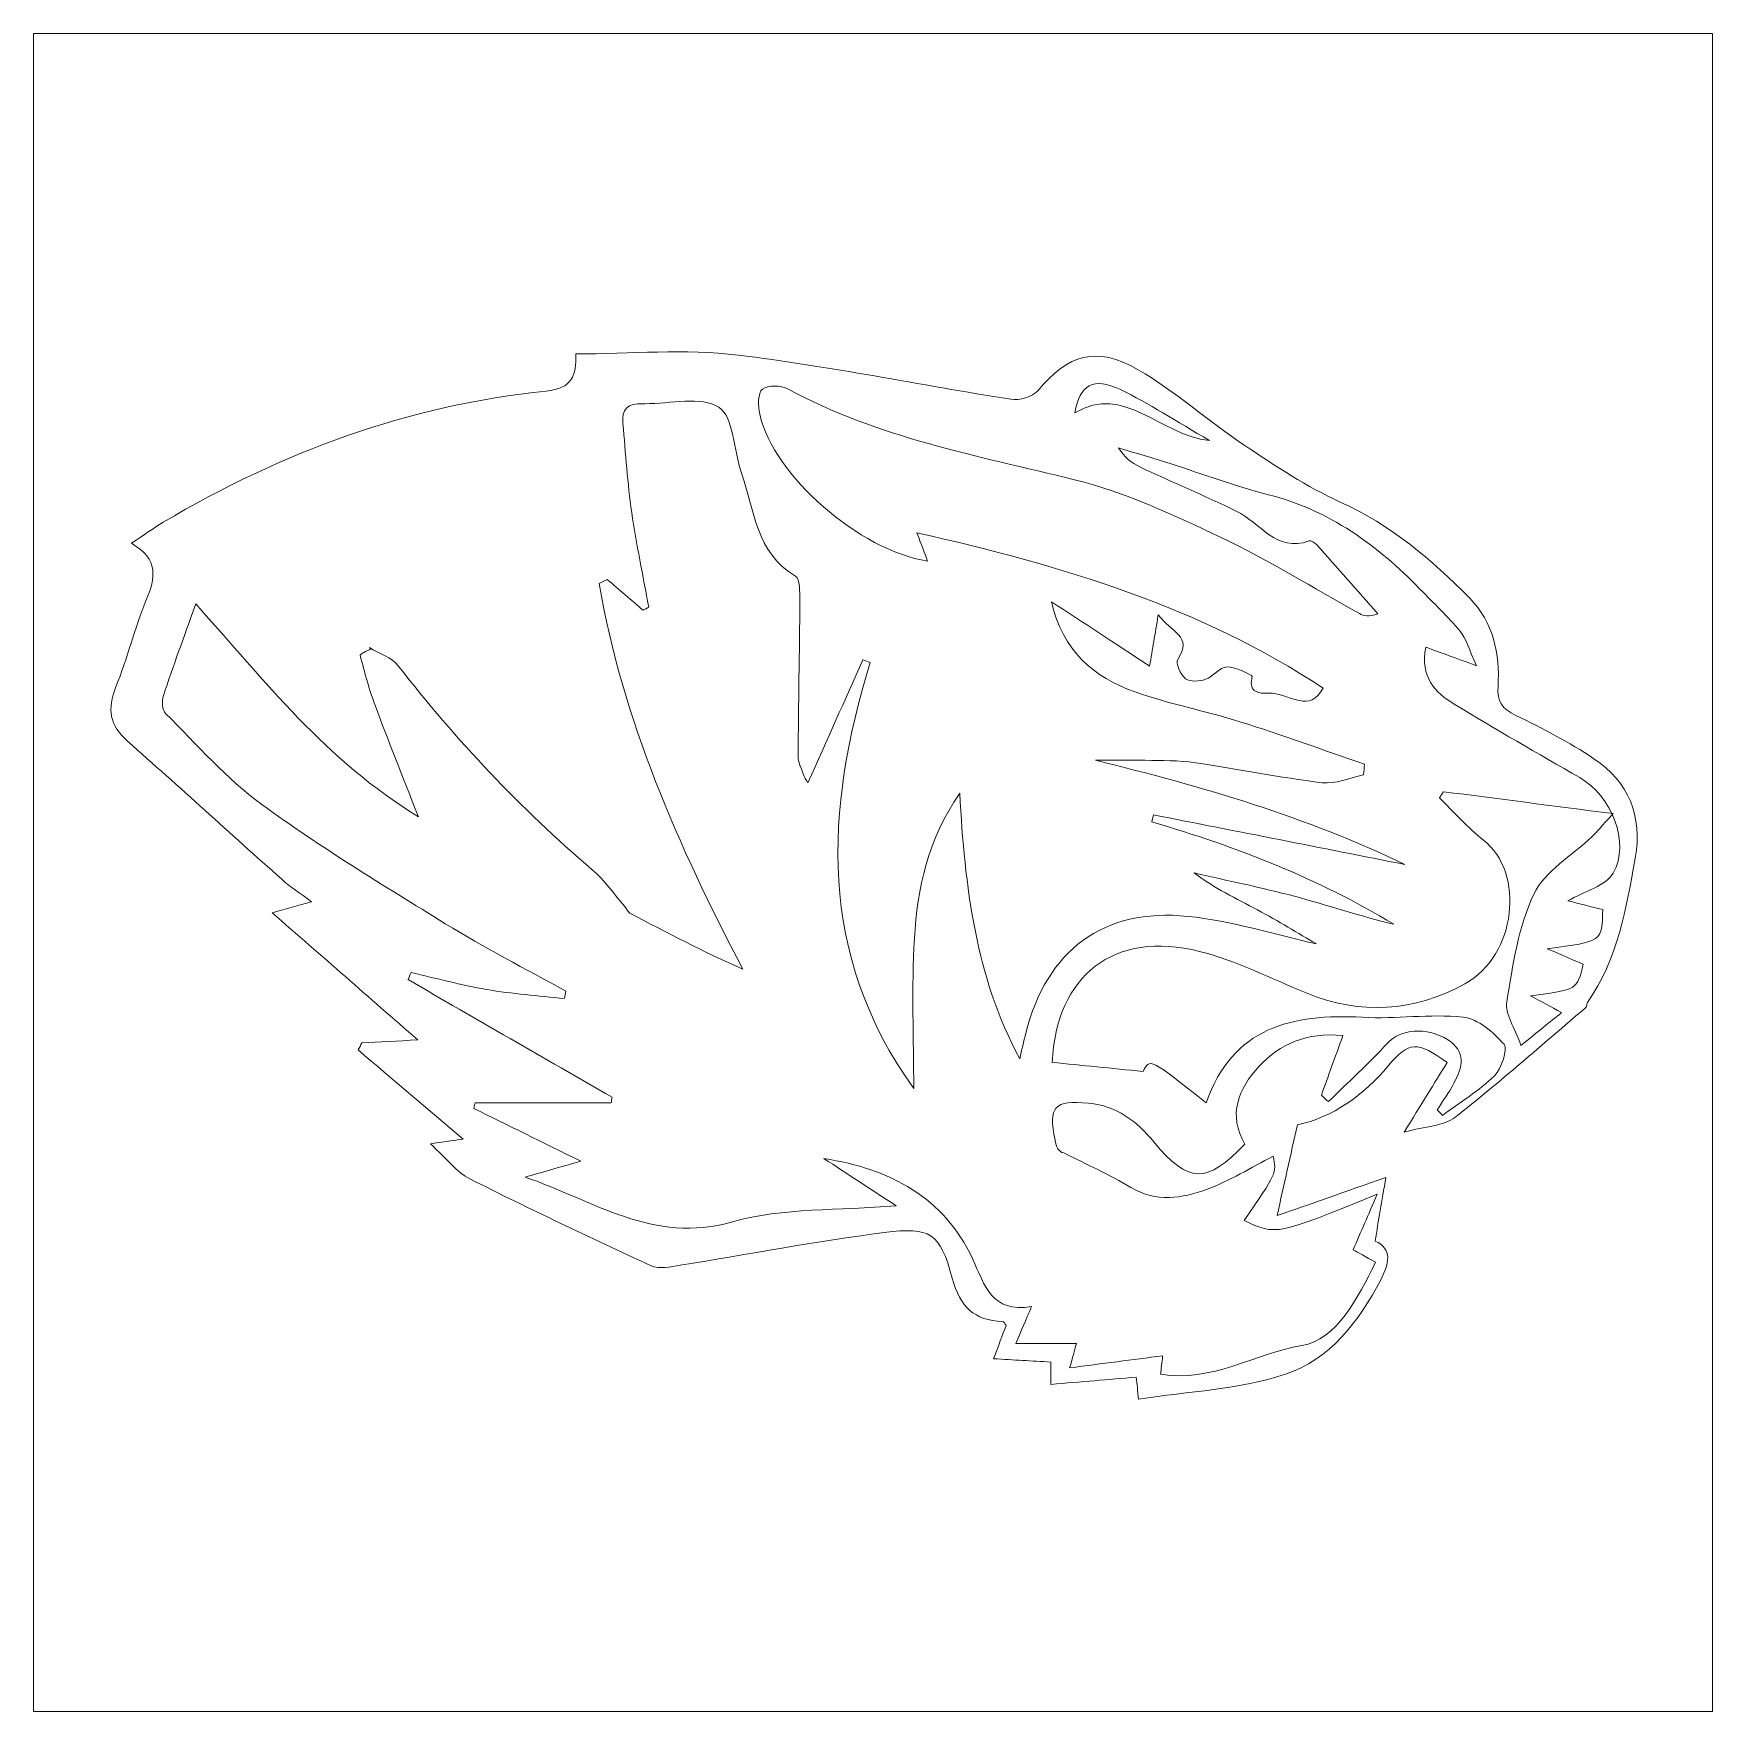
# Model space of a CAD drawing. Header units: inches. Extents: x 157 to 457, y 245 to 545.
import ezdxf

# ---------------------------------------------------------------- set-up
doc = ezdxf.new("R2010")
doc.units = ezdxf.units.IN
doc.header["$MEASUREMENT"] = 0
doc.layers.add('Layer 1', color=7, linetype='Continuous')

msp = doc.modelspace()

# ---------------------------------------------------------------- linework, layer by layer
at = {"layer": 'Layer 1', "lineweight": 0}
for points, knots in [([(157, 544.96), (256.93, 544.96), (356.87, 544.96), (456.9, 544.96), (456.9, 445.11), (456.9, 345.22), (456.9, 245.16), (357, 245.16), (257, 245.16), (157, 245.16), (157, 345.01), (157, 444.97), (157, 544.96)], [0, 0, 0, 0, 1, 1, 1, 2, 2, 2, 3, 3, 3, 4, 4, 4, 4]), ([(227.88, 346.58), (230.85, 343.89), (232.59, 341.5), (234.94, 340.32), (245.62, 334.93), (256.44, 329.81), (267.31, 324.81), (268.74, 324.16), (270.81, 324.6), (272.52, 324.88), (284.67, 326.81), (296.76, 329.18), (308.95, 330.72), (317.27, 331.78), (318.87, 330.74), (321.12, 322.55), (322.53, 317.37), (325.05, 315.04), (330.1, 314.83), (330.31, 314.83), (330.51, 314.4), (330.73, 314.15), (330.06, 312.35), (329.38, 310.55), (328.49, 308.18), (332.15, 307.97), (335.25, 307.79), (338.73, 307.59), (338.73, 306.51), (338.73, 305.35), (338.73, 303.6), (344.08, 304.05), (348.99, 304.46), (353.99, 304.88), (354.11, 303.65), (354.23, 302.48), (354.39, 300.94), (363.43, 302.37), (372.41, 302.7), (380.61, 305.4), (388.49, 307.99), (393.74, 314.82), (397.64, 322.26), (399.16, 325.16), (399.81, 327.89), (396.63, 329.19), (397.27, 332.95), (397.83, 336.24), (398.57, 340.57), (391.12, 337.96), (384.97, 335.79), (379.14, 333.75), (380.39, 339.37), (381.53, 344.46), (382.76, 349.97), (389.08, 351.3), (394.52, 355.22), (399.04, 360.57), (402.7, 364.89), (404.21, 364.98), (409.52, 361.11), (407.21, 357.39), (404.89, 353.63), (401.82, 348.67), (405.7, 349.73), (408.91, 349.75), (410.9, 351.31), (418.9, 357.58), (426.52, 364.33), (434.27, 370.93), (434.48, 371.11), (434.41, 371.59), (434.59, 371.85), (439.99, 379.6), (441.52, 388.61), (443.11, 397.63), (444.45, 405.19), (441.95, 411.21), (435.71, 415.4), (431.31, 418.35), (426.57, 420.83), (421.79, 423.13), (419.32, 424.32), (418.43, 425.53), (418.61, 428.37), (418.95, 434.16), (417.78, 439.76), (413.54, 444.08), (406.75, 450.99), (399.45, 457.15), (390.43, 461.25), (384.46, 463.97), (378.88, 467.67), (373.4, 471.34), (366.91, 475.67), (361.03, 480.98), (354.31, 484.89), (346.79, 489.27), (341.85, 487.66), (336.38, 481.14), (335.44, 480.03), (333.1, 479.37), (331.58, 479.61), (315.32, 482.18), (299.17, 485.53), (282.84, 487.51), (273.38, 488.66), (263.66, 487.72), (253.85, 487.72), (253.95, 483.83), (253.22, 481.55), (248.58, 481.08), (224.01, 478.58), (201.35, 470.2), (180.17, 457.65), (178.39, 456.59), (176.71, 455.35), (174.49, 453.88), (179.45, 451.02), (178.75, 447.69), (177.14, 443.78), (175.06, 438.71), (173.76, 433.32), (171.7, 428.24), (170.11, 424.3), (170.58, 421.35), (173.8, 418.51), (183.04, 410.36), (192.13, 402.05), (201.32, 393.86), (202.84, 392.5), (204.57, 391.39), (206.65, 389.84), (204.12, 389.13), (202.36, 388.63), (199.64, 387.87), (208.62, 380.02), (216.83, 372.84), (225.62, 365.15), (221.95, 364.96), (218.8, 364.78), (215.66, 364.61), (215.43, 364.2), (215.2, 363.78), (214.97, 363.36), (221.19, 358.07), (227.41, 352.79), (233.72, 347.43), (232.44, 347.24), (231.03, 347.04), (227.88, 346.58)], [0, 0, 0, 0, 1, 1, 1, 2, 2, 2, 3, 3, 3, 4, 4, 4, 5, 5, 5, 6, 6, 6, 7, 7, 7, 8, 8, 8, 9, 9, 9, 10, 10, 10, 11, 11, 11, 12, 12, 12, 13, 13, 13, 14, 14, 14, 15, 15, 15, 16, 16, 16, 17, 17, 17, 18, 18, 18, 19, 19, 19, 20, 20, 20, 21, 21, 21, 22, 22, 22, 23, 23, 23, 24, 24, 24, 25, 25, 25, 26, 26, 26, 27, 27, 27, 28, 28, 28, 29, 29, 29, 30, 30, 30, 31, 31, 31, 32, 32, 32, 33, 33, 33, 34, 34, 34, 35, 35, 35, 36, 36, 36, 37, 37, 37, 38, 38, 38, 39, 39, 39, 40, 40, 40, 41, 41, 41, 42, 42, 42, 43, 43, 43, 44, 44, 44, 45, 45, 45, 46, 46, 46, 47, 47, 47, 48, 48, 48, 49, 49, 49, 50, 50, 50, 50]), ([(227.88, 346.58), (231.03, 347.04), (232.44, 347.24), (233.72, 347.43), (227.41, 352.79), (221.19, 358.07), (214.97, 363.36), (215.2, 363.78), (215.43, 364.2), (215.66, 364.61), (218.8, 364.78), (221.95, 364.96), (225.62, 365.15), (216.83, 372.84), (208.62, 380.02), (199.64, 387.87), (202.36, 388.63), (204.12, 389.13), (206.65, 389.84), (204.57, 391.39), (202.84, 392.5), (201.32, 393.86), (192.13, 402.05), (183.04, 410.36), (173.8, 418.51), (170.58, 421.35), (170.11, 424.3), (171.7, 428.24), (173.76, 433.32), (175.06, 438.71), (177.14, 443.78), (178.75, 447.69), (179.45, 451.02), (174.49, 453.88), (176.71, 455.35), (178.39, 456.59), (180.17, 457.65), (201.35, 470.2), (224.01, 478.58), (248.58, 481.08), (253.22, 481.55), (253.95, 483.83), (253.85, 487.72), (263.66, 487.72), (273.38, 488.66), (282.84, 487.51), (299.17, 485.53), (315.32, 482.18), (331.58, 479.61), (333.1, 479.37), (335.44, 480.03), (336.38, 481.14), (341.85, 487.66), (346.79, 489.27), (354.31, 484.89), (361.03, 480.98), (366.91, 475.67), (373.4, 471.34), (378.88, 467.67), (384.46, 463.97), (390.43, 461.25), (399.45, 457.15), (406.75, 450.99), (413.54, 444.08), (417.78, 439.76), (418.95, 434.16), (418.61, 428.37), (418.43, 425.53), (419.32, 424.32), (421.79, 423.13), (426.57, 420.83), (431.31, 418.35), (435.71, 415.4), (441.95, 411.21), (444.45, 405.19), (443.11, 397.63), (441.52, 388.61), (439.99, 379.6), (434.59, 371.85), (434.41, 371.59), (434.48, 371.11), (434.27, 370.93), (426.52, 364.33), (418.9, 357.58), (410.9, 351.31), (408.91, 349.75), (405.7, 349.73), (401.82, 348.67), (404.89, 353.63), (407.21, 357.39), (409.52, 361.11), (404.21, 364.98), (402.7, 364.89), (399.04, 360.57), (394.52, 355.22), (389.08, 351.3), (382.76, 349.97), (381.53, 344.46), (380.39, 339.37), (379.14, 333.75), (384.97, 335.79), (391.12, 337.96), (398.57, 340.57), (397.83, 336.24), (397.27, 332.95), (396.63, 329.19), (399.81, 327.89), (399.16, 325.16), (397.64, 322.26), (393.74, 314.82), (388.49, 307.99), (380.61, 305.4), (372.41, 302.7), (363.43, 302.37), (354.39, 300.94), (354.23, 302.48), (354.11, 303.65), (353.99, 304.88), (348.99, 304.46), (344.08, 304.05), (338.73, 303.6), (338.73, 305.35), (338.73, 306.51), (338.73, 307.59), (335.25, 307.79), (332.15, 307.97), (328.49, 308.18), (329.38, 310.55), (330.06, 312.35), (330.73, 314.15), (330.51, 314.4), (330.31, 314.83), (330.1, 314.83), (325.05, 315.04), (322.53, 317.37), (321.12, 322.55), (318.87, 330.74), (317.27, 331.78), (308.95, 330.72), (296.76, 329.18), (284.67, 326.81), (272.52, 324.88), (270.81, 324.6), (268.74, 324.16), (267.31, 324.81), (256.44, 329.81), (245.62, 334.93), (234.94, 340.32), (232.59, 341.5), (230.85, 343.89), (227.88, 346.58)], [0, 0, 0, 0, 1, 1, 1, 2, 2, 2, 3, 3, 3, 4, 4, 4, 5, 5, 5, 6, 6, 6, 7, 7, 7, 8, 8, 8, 9, 9, 9, 10, 10, 10, 11, 11, 11, 12, 12, 12, 13, 13, 13, 14, 14, 14, 15, 15, 15, 16, 16, 16, 17, 17, 17, 18, 18, 18, 19, 19, 19, 20, 20, 20, 21, 21, 21, 22, 22, 22, 23, 23, 23, 24, 24, 24, 25, 25, 25, 26, 26, 26, 27, 27, 27, 28, 28, 28, 29, 29, 29, 30, 30, 30, 31, 31, 31, 32, 32, 32, 33, 33, 33, 34, 34, 34, 35, 35, 35, 36, 36, 36, 37, 37, 37, 38, 38, 38, 39, 39, 39, 40, 40, 40, 41, 41, 41, 42, 42, 42, 43, 43, 43, 44, 44, 44, 45, 45, 45, 46, 46, 46, 47, 47, 47, 48, 48, 48, 49, 49, 49, 50, 50, 50, 50]), ([(367.09, 472.23), (361.02, 475.75), (356.24, 478.88), (351.14, 481.35), (346.3, 483.69), (343.9, 482.17), (343, 477.22), (351.94, 482.49), (357.96, 473.27), (367.09, 472.23)], [0, 0, 0, 0, 1, 1, 1, 2, 2, 2, 3, 3, 3, 3]), ([(367.09, 472.23), (357.96, 473.27), (351.94, 482.49), (343, 477.22), (343.9, 482.17), (346.3, 483.69), (351.14, 481.35), (356.24, 478.88), (361.02, 475.75), (367.09, 472.23)], [0, 0, 0, 0, 1, 1, 1, 2, 2, 2, 3, 3, 3, 3]), ([(217.21, 435.02), (216.55, 434.63), (215.28, 434.08), (215.34, 433.87), (216.13, 430.82), (216.95, 427.76), (218.05, 424.8), (220.34, 418.65), (222.79, 412.57), (225.74, 405.02), (209.16, 415.16), (198.37, 429.26), (185.96, 443.04), (183.81, 436.98), (181.91, 431.87), (180.21, 426.68), (179.9, 425.73), (179.97, 424.09), (180.58, 423.49), (186.18, 417.92), (191.43, 411.81), (197.77, 407.21), (208.3, 399.56), (219.46, 392.76), (230.55, 385.92), (237.54, 381.6), (244.89, 377.86), (252.07, 373.86), (251.98, 373.42), (251.9, 372.97), (251.81, 372.52), (247.17, 373.04), (242.51, 373.38), (237.92, 374.16), (233.39, 374.93), (228.93, 376.16), (224.44, 377.18), (224.25, 376.76), (224.07, 376.34), (223.89, 375.92), (236.03, 368.91), (248.18, 361.91), (260.33, 354.9), (260.29, 354.57), (260.24, 354.24), (260.2, 353.91), (252.09, 353.91), (243.98, 353.91), (235.86, 353.91), (235.79, 353.58), (235.71, 353.25), (235.64, 352.91), (241.7, 349.92), (247.77, 346.92), (254.73, 343.48), (250.63, 342.3), (247.71, 341.46), (244.79, 340.63), (256.93, 336.54), (267.67, 328.55), (281.86, 332.64), (290.88, 335.24), (300.81, 334.62), (311.09, 335.51), (306.5, 338.51), (302.34, 341.22), (298.19, 343.94), (309.95, 342.16), (319.65, 336.98), (324.72, 326.07), (326.97, 321.22), (328.06, 316.39), (335.28, 317.49), (334.19, 314.95), (333.44, 313.21), (332.44, 310.89), (336.34, 310.89), (339.74, 310.89), (343.29, 310.89), (342.91, 309.51), (342.61, 308.46), (342.08, 306.56), (347.94, 307.31), (353.28, 308), (358.69, 308.7), (358.55, 307.47), (358.43, 306.42), (358.32, 305.43), (367.49, 303.86), (375.13, 309.13), (383.55, 310.53), (389.71, 311.55), (393.6, 319.06), (396.72, 325.41), (394.93, 326.41), (393.57, 327.17), (392.72, 327.65), (394.13, 330.89), (395.34, 333.69), (397.02, 337.56), (378.99, 330.2), (378.99, 330.2), (373.26, 332.89), (379.07, 341.34), (379.07, 341.34), (378.42, 344.35), (374.5, 342.36), (370.67, 339.95), (366.51, 338.43), (362.14, 336.84), (357.56, 336.08), (353.03, 338.79), (349.19, 341.09), (345.06, 342.92), (341.06, 344.96), (340.05, 345.04), (339.71, 346.13), (339.47, 347.25), (338.23, 353.24), (339.3, 354.4), (345.47, 353.84), (350.46, 353.38), (354.04, 350.64), (357.14, 346.91), (363.36, 339.43), (366.47, 339.36), (373.4, 346.52), (370.29, 351.74), (372.21, 356.43), (375.94, 360.44), (379.67, 364.45), (384.35, 366.55), (390.9, 365.92), (389.43, 361.87), (388.24, 358.57), (387.04, 355.26), (387.46, 354.88), (387.87, 354.5), (388.29, 354.12), (391.82, 357.58), (395.51, 360.92), (398.85, 364.57), (401.12, 367.06), (405.78, 367.56), (409.55, 365.22), (413.04, 363.06), (412.23, 360.25), (410.72, 357.41), (409.84, 355.76), (408.74, 354.23), (407.74, 352.64), (408.06, 352.32), (408.38, 351.99), (408.7, 351.67), (411.82, 353.99), (415.21, 356.03), (417.95, 358.74), (419.24, 360.03), (420.38, 363.52), (419.67, 364.36), (417.81, 366.54), (414.99, 368.94), (412.35, 369.22), (406.43, 369.84), (400.37, 368.86), (394.4, 369.19), (381.83, 369.89), (371.18, 367.42), (366.46, 353.9), (356.38, 361.92), (356.38, 361.92), (355.2, 359.5), (349.49, 360.08), (344.24, 360.61), (338.97, 361.14), (339.69, 376.61), (349.96, 384.84), (365.3, 380.96), (371.84, 379.3), (378.01, 376.14), (384.31, 373.54), (394.05, 369.52), (403.64, 370.19), (412.7, 375.18), (421.87, 380.23), (423.47, 395.02), (415.99, 400.86), (413.14, 403.08), (410.73, 405.87), (408.12, 408.4), (408.38, 408.77), (408.64, 409.14), (408.89, 409.5), (418.53, 408.25), (428.16, 407), (439.15, 405.58), (437.08, 403.31), (436.28, 402.32), (435.36, 401.44), (431.82, 398.05), (426.95, 395.31), (424.99, 391.18), (422.2, 385.32), (421.24, 378.5), (420.17, 371.98), (419.82, 369.84), (421.59, 367.36), (422.7, 364.16), (425.78, 366.65), (427.78, 368.27), (429.97, 370.04), (427.95, 371.12), (426.48, 371.9), (424.39, 373.01), (432.73, 374.11), (432.73, 374.11), (433.82, 378.67), (432.07, 379.42), (430.3, 380.19), (427.4, 381.44), (437.23, 382.74), (437.23, 382.74), (437.31, 388.44), (435.28, 388.95), (433.24, 389.46), (431.08, 389.99), (434.17, 391.79), (437.88, 392.68), (439.17, 394.94), (442.29, 400.43), (438.88, 408.75), (433.21, 412.01), (425.7, 416.32), (418.19, 420.64), (410.79, 425.13), (407.33, 427.23), (404.64, 430), (405.7, 435.32), (408.55, 434.28), (410.92, 433.41), (414.75, 432), (413.42, 434.9), (412.95, 436.8), (411.83, 438.16), (409.64, 440.83), (407.08, 443.22), (404.66, 445.71), (397.04, 453.55), (388.47, 459.79), (377.62, 462.57), (371.67, 464.09), (365.88, 466.26), (360.01, 468.12), (356.94, 469.09), (353.86, 470.01), (350.78, 470.96), (351.86, 469.3), (353.14, 468.23), (354.61, 467.54), (360.33, 464.85), (366.16, 462.4), (371.85, 459.65), (376.09, 457.6), (378.91, 452.2), (384.89, 454.3), (385.21, 454.41), (385.86, 454.01), (386.17, 453.67), (389.85, 449.55), (393.49, 445.4), (397.14, 441.26), (395.54, 440.68), (394.63, 440.9), (393.84, 441.34), (385.63, 445.88), (377.63, 450.88), (369.17, 454.9), (360.69, 458.92), (352, 463.02), (342.96, 465.24), (325.51, 469.52), (307.84, 472.77), (291.79, 481.44), (290.54, 482.12), (288.14, 482.2), (287.2, 481.43), (286.36, 480.74), (286.39, 478.4), (286.72, 476.94), (289.18, 465.98), (304.56, 452.59), (316.7, 450.7), (316.18, 452.07), (315.68, 453.41), (314.8, 455.76), (340.85, 449.86), (365.41, 442.51), (387.34, 428.01), (385.07, 423.55), (381.4, 426.8), (378.31, 427.09), (376.86, 427.23), (373.8, 426.4), (374.69, 430.09), (374.75, 430.34), (371.72, 431.83), (370.16, 431.79), (368.89, 431.77), (367.74, 430.06), (366.37, 429.58), (365.28, 429.19), (363.57, 429.08), (362.79, 429.69), (361.9, 430.39), (360.97, 432.54), (361.39, 433.14), (364.22, 437.28), (360.15, 437.99), (357.91, 441.1), (357.3, 437.51), (356.89, 435.07), (356.36, 431.93), (350.15, 436.01), (344.51, 439.72), (338.86, 443.43), (340.81, 434.71), (346.4, 429.91), (353.77, 427.32), (359.88, 425.17), (366.3, 423.95), (372.49, 422), (379.96, 419.65), (387.34, 416.96), (394.75, 414.41), (394.69, 413.78), (394.63, 413.15), (394.57, 412.52), (392.1, 412), (389.55, 410.81), (387.18, 411.1), (379.6, 412.02), (372.1, 413.57), (364.54, 414.68), (361.58, 415.11), (358.55, 415.04), (355.55, 415.11), (352.6, 415.18), (349.65, 415.12), (346.71, 415.12), (365.8, 410.41), (384.39, 404.98), (401.98, 396.5), (387.01, 399.46), (372.04, 402.41), (357.06, 405.36), (356.96, 404.94), (356.85, 404.52), (356.74, 404.11), (371.89, 399.67), (386.49, 393.98), (399.98, 385.81), (393.97, 387.28), (388.14, 389.22), (382.22, 390.81), (376.31, 392.39), (370.3, 393.6), (364.33, 394.98), (367.96, 392.24), (371.86, 390.41), (375.64, 388.37), (379.34, 386.38), (382.92, 384.19), (386.16, 382.31), (378.66, 383.97), (371.02, 386.43), (363.22, 387.23), (348.02, 388.77), (338.01, 381.15), (334.25, 366.38), (333.86, 364.86), (333.52, 363.32), (333.15, 361.79), (325.22, 376.59), (323.38, 392.53), (322.44, 409.21), (316.74, 400.97), (314.87, 392.21), (314.34, 383.27), (313.82, 374.37), (314.23, 365.41), (314.23, 356.47), (297, 380.46), (298.35, 406.2), (306.44, 432.59), (306.01, 432.74), (305.57, 432.89), (305.14, 433.05), (301.95, 425.91), (298.76, 418.77), (295.31, 411.06), (294.96, 411.7), (294.66, 412.1), (294.52, 412.55), (294.15, 413.65), (293.57, 414.78), (293.58, 415.89), (293.63, 425.16), (293.83, 434.43), (293.88, 443.7), (293.89, 445.18), (293.91, 447.52), (293.08, 448.01), (285.98, 452.21), (285.8, 459.88), (283.45, 466.43), (282.01, 470.43), (282.16, 476.37), (279.43, 478.18), (276.27, 480.27), (270.75, 478.77), (266.25, 478.83), (266.08, 478.84), (265.91, 478.81), (265.75, 478.82), (263.19, 479), (262.02, 477.81), (262.26, 475.27), (262.77, 469.97), (263.1, 464.65), (263.85, 459.39), (264.66, 453.72), (265.86, 448.11), (266.89, 442.48), (266.56, 442.29), (266.24, 442.1), (265.91, 441.92), (263.76, 443.75), (261.61, 445.59), (259.47, 447.42), (258.99, 447.19), (258.51, 446.95), (258.04, 446.72), (262.22, 422.26), (272.2, 399.81), (283.67, 377.78), (276.65, 380.92), (270.09, 384.33), (263.54, 387.79), (263.14, 388), (262.96, 388.59), (262.63, 388.97), (260.71, 391.19), (259, 393.67), (256.79, 395.56), (243.96, 406.49), (232.5, 418.69), (222.15, 431.99), (220.98, 433.5), (218.76, 434.18), (217.02, 435.25), (217.02, 435.25), (217.21, 435.02), (217.21, 435.02)], [0, 0, 0, 0, 1, 1, 1, 2, 2, 2, 3, 3, 3, 4, 4, 4, 5, 5, 5, 6, 6, 6, 7, 7, 7, 8, 8, 8, 9, 9, 9, 10, 10, 10, 11, 11, 11, 12, 12, 12, 13, 13, 13, 14, 14, 14, 15, 15, 15, 16, 16, 16, 17, 17, 17, 18, 18, 18, 19, 19, 19, 20, 20, 20, 21, 21, 21, 22, 22, 22, 23, 23, 23, 24, 24, 24, 25, 25, 25, 26, 26, 26, 27, 27, 27, 28, 28, 28, 29, 29, 29, 30, 30, 30, 31, 31, 31, 32, 32, 32, 33, 33, 33, 34, 34, 34, 35, 35, 35, 36, 36, 36, 37, 37, 37, 38, 38, 38, 39, 39, 39, 40, 40, 40, 41, 41, 41, 42, 42, 42, 43, 43, 43, 44, 44, 44, 45, 45, 45, 46, 46, 46, 47, 47, 47, 48, 48, 48, 49, 49, 49, 50, 50, 50, 51, 51, 51, 52, 52, 52, 53, 53, 53, 54, 54, 54, 55, 55, 55, 56, 56, 56, 57, 57, 57, 58, 58, 58, 59, 59, 59, 60, 60, 60, 61, 61, 61, 62, 62, 62, 63, 63, 63, 64, 64, 64, 65, 65, 65, 66, 66, 66, 67, 67, 67, 68, 68, 68, 69, 69, 69, 70, 70, 70, 71, 71, 71, 72, 72, 72, 73, 73, 73, 74, 74, 74, 75, 75, 75, 76, 76, 76, 77, 77, 77, 78, 78, 78, 79, 79, 79, 80, 80, 80, 81, 81, 81, 82, 82, 82, 83, 83, 83, 84, 84, 84, 85, 85, 85, 86, 86, 86, 87, 87, 87, 88, 88, 88, 89, 89, 89, 90, 90, 90, 91, 91, 91, 92, 92, 92, 93, 93, 93, 94, 94, 94, 95, 95, 95, 96, 96, 96, 97, 97, 97, 98, 98, 98, 99, 99, 99, 100, 100, 100, 101, 101, 101, 102, 102, 102, 103, 103, 103, 104, 104, 104, 105, 105, 105, 106, 106, 106, 107, 107, 107, 108, 108, 108, 109, 109, 109, 110, 110, 110, 111, 111, 111, 112, 112, 112, 113, 113, 113, 114, 114, 114, 115, 115, 115, 116, 116, 116, 117, 117, 117, 118, 118, 118, 119, 119, 119, 120, 120, 120, 121, 121, 121, 122, 122, 122, 123, 123, 123, 124, 124, 124, 125, 125, 125, 126, 126, 126, 127, 127, 127, 128, 128, 128, 129, 129, 129, 130, 130, 130, 131, 131, 131, 132, 132, 132, 133, 133, 133, 134, 134, 134, 135, 135, 135, 136, 136, 136, 137, 137, 137, 138, 138, 138, 139, 139, 139, 140, 140, 140, 141, 141, 141, 142, 142, 142, 143, 143, 143, 144, 144, 144, 145, 145, 145, 146, 146, 146, 147, 147, 147, 148, 148, 148, 149, 149, 149, 150, 150, 150, 151, 151, 151, 152, 152, 152, 153, 153, 153, 154, 154, 154, 154]), ([(217.02, 435.25), (218.76, 434.18), (220.98, 433.5), (222.15, 431.99), (232.5, 418.69), (243.96, 406.49), (256.79, 395.56), (259, 393.67), (260.71, 391.19), (262.63, 388.97), (262.96, 388.59), (263.14, 388), (263.54, 387.79), (270.09, 384.33), (276.65, 380.92), (283.67, 377.78), (272.2, 399.81), (262.22, 422.26), (258.04, 446.72), (258.51, 446.95), (258.99, 447.19), (259.47, 447.42), (261.61, 445.59), (263.76, 443.75), (265.91, 441.92), (266.24, 442.1), (266.56, 442.29), (266.89, 442.48), (265.86, 448.11), (264.66, 453.72), (263.85, 459.39), (263.1, 464.65), (262.77, 469.97), (262.26, 475.27), (262.02, 477.81), (263.19, 479), (265.75, 478.82), (265.91, 478.81), (266.08, 478.84), (266.25, 478.83), (270.75, 478.77), (276.27, 480.27), (279.43, 478.18), (282.16, 476.37), (282.01, 470.43), (283.45, 466.43), (285.8, 459.88), (285.98, 452.21), (293.08, 448.01), (293.91, 447.52), (293.89, 445.18), (293.88, 443.7), (293.83, 434.43), (293.63, 425.16), (293.58, 415.89), (293.57, 414.78), (294.15, 413.65), (294.52, 412.55), (294.66, 412.1), (294.96, 411.7), (295.31, 411.06), (298.76, 418.77), (301.95, 425.91), (305.14, 433.05), (305.57, 432.89), (306.01, 432.74), (306.44, 432.59), (298.35, 406.2), (297, 380.46), (314.23, 356.47), (314.23, 365.41), (313.82, 374.37), (314.34, 383.27), (314.87, 392.21), (316.74, 400.97), (322.44, 409.21), (323.38, 392.53), (325.22, 376.59), (333.15, 361.79), (333.52, 363.32), (333.86, 364.86), (334.25, 366.38), (338.01, 381.15), (348.02, 388.77), (363.22, 387.23), (371.02, 386.43), (378.66, 383.97), (386.16, 382.31), (382.92, 384.19), (379.34, 386.38), (375.64, 388.37), (371.86, 390.41), (367.96, 392.24), (364.33, 394.98), (370.3, 393.6), (376.31, 392.39), (382.22, 390.81), (388.14, 389.22), (393.97, 387.28), (399.98, 385.81), (386.49, 393.98), (371.89, 399.67), (356.74, 404.11), (356.85, 404.52), (356.96, 404.94), (357.06, 405.36), (372.04, 402.41), (387.01, 399.46), (401.98, 396.5), (384.39, 404.98), (365.8, 410.41), (346.71, 415.12), (349.65, 415.12), (352.6, 415.18), (355.55, 415.11), (358.55, 415.04), (361.58, 415.11), (364.54, 414.68), (372.1, 413.57), (379.6, 412.02), (387.18, 411.1), (389.55, 410.81), (392.1, 412), (394.57, 412.52), (394.63, 413.15), (394.69, 413.78), (394.75, 414.41), (387.34, 416.96), (379.96, 419.65), (372.49, 422), (366.3, 423.95), (359.88, 425.17), (353.77, 427.32), (346.4, 429.91), (340.81, 434.71), (338.86, 443.43), (344.51, 439.72), (350.15, 436.01), (356.36, 431.93), (356.89, 435.07), (357.3, 437.51), (357.91, 441.1), (360.15, 437.99), (364.22, 437.28), (361.39, 433.14), (360.97, 432.54), (361.9, 430.39), (362.79, 429.69), (363.57, 429.08), (365.28, 429.19), (366.37, 429.58), (367.74, 430.06), (368.89, 431.77), (370.16, 431.79), (371.72, 431.83), (374.75, 430.34), (374.69, 430.09), (373.8, 426.4), (376.86, 427.23), (378.31, 427.09), (381.4, 426.8), (385.07, 423.55), (387.34, 428.01), (365.41, 442.51), (340.85, 449.86), (314.8, 455.76), (315.68, 453.41), (316.18, 452.07), (316.7, 450.7), (304.56, 452.59), (289.18, 465.98), (286.72, 476.94), (286.39, 478.4), (286.36, 480.74), (287.2, 481.43), (288.14, 482.2), (290.54, 482.12), (291.79, 481.44), (307.84, 472.77), (325.51, 469.52), (342.96, 465.24), (352, 463.02), (360.69, 458.92), (369.17, 454.9), (377.63, 450.88), (385.63, 445.88), (393.84, 441.34), (394.63, 440.9), (395.54, 440.68), (397.14, 441.26), (393.49, 445.4), (389.85, 449.55), (386.17, 453.67), (385.86, 454.01), (385.21, 454.41), (384.89, 454.3), (378.91, 452.2), (376.09, 457.6), (371.85, 459.65), (366.16, 462.4), (360.33, 464.85), (354.61, 467.54), (353.14, 468.23), (351.86, 469.3), (350.78, 470.96), (353.86, 470.01), (356.94, 469.09), (360.01, 468.12), (365.88, 466.26), (371.67, 464.09), (377.62, 462.57), (388.47, 459.79), (397.04, 453.55), (404.66, 445.71), (407.08, 443.22), (409.64, 440.83), (411.83, 438.16), (412.95, 436.8), (413.42, 434.9), (414.75, 432), (410.92, 433.41), (408.55, 434.28), (405.7, 435.32), (404.64, 430), (407.33, 427.23), (410.79, 425.13), (418.19, 420.64), (425.7, 416.32), (433.21, 412.01), (438.88, 408.75), (442.29, 400.43), (439.17, 394.94), (437.88, 392.68), (434.17, 391.79), (431.08, 389.99), (433.24, 389.46), (435.28, 388.95), (437.31, 388.44), (437.23, 382.74), (437.23, 382.74), (427.4, 381.44), (430.3, 380.19), (432.07, 379.42), (433.82, 378.67), (432.73, 374.11), (432.73, 374.11), (424.39, 373.01), (426.48, 371.9), (427.95, 371.12), (429.97, 370.04), (427.78, 368.27), (425.78, 366.65), (422.7, 364.16), (421.59, 367.36), (419.82, 369.84), (420.17, 371.98), (421.24, 378.5), (422.2, 385.32), (424.99, 391.18), (426.95, 395.31), (431.82, 398.05), (435.36, 401.44), (436.28, 402.32), (437.08, 403.31), (439.15, 405.58), (428.16, 407), (418.53, 408.25), (408.89, 409.5), (408.64, 409.14), (408.38, 408.77), (408.12, 408.4), (410.73, 405.87), (413.14, 403.08), (415.99, 400.86), (423.47, 395.02), (421.87, 380.23), (412.7, 375.18), (403.64, 370.19), (394.05, 369.52), (384.31, 373.54), (378.01, 376.14), (371.84, 379.3), (365.3, 380.96), (349.96, 384.84), (339.69, 376.61), (338.97, 361.14), (344.24, 360.61), (349.49, 360.08), (355.2, 359.5), (356.38, 361.92), (356.38, 361.92), (366.46, 353.9), (371.18, 367.42), (381.83, 369.89), (394.4, 369.19), (400.37, 368.86), (406.43, 369.84), (412.35, 369.22), (414.99, 368.94), (417.81, 366.54), (419.67, 364.36), (420.38, 363.52), (419.24, 360.03), (417.95, 358.74), (415.21, 356.03), (411.82, 353.99), (408.7, 351.67), (408.38, 351.99), (408.06, 352.32), (407.74, 352.64), (408.74, 354.23), (409.84, 355.76), (410.72, 357.41), (412.23, 360.25), (413.04, 363.06), (409.55, 365.22), (405.78, 367.56), (401.12, 367.06), (398.85, 364.57), (395.51, 360.92), (391.82, 357.58), (388.29, 354.12), (387.87, 354.5), (387.46, 354.88), (387.04, 355.26), (388.24, 358.57), (389.43, 361.87), (390.9, 365.92), (384.35, 366.55), (379.67, 364.45), (375.94, 360.44), (372.21, 356.43), (370.29, 351.74), (373.4, 346.52), (366.47, 339.36), (363.36, 339.43), (357.14, 346.91), (354.04, 350.64), (350.46, 353.38), (345.47, 353.84), (339.3, 354.4), (338.23, 353.24), (339.47, 347.25), (339.71, 346.13), (340.05, 345.04), (341.06, 344.96), (345.06, 342.92), (349.19, 341.09), (353.03, 338.79), (357.56, 336.08), (362.14, 336.84), (366.51, 338.43), (370.67, 339.95), (374.5, 342.36), (378.42, 344.35), (379.07, 341.34), (379.07, 341.34), (373.26, 332.89), (378.99, 330.2), (378.99, 330.2), (397.02, 337.56), (395.34, 333.69), (394.13, 330.89), (392.72, 327.65), (393.57, 327.17), (394.93, 326.41), (396.72, 325.41), (393.6, 319.06), (389.71, 311.55), (383.55, 310.53), (375.13, 309.13), (367.49, 303.86), (358.32, 305.43), (358.43, 306.42), (358.55, 307.47), (358.69, 308.7), (353.28, 308), (347.94, 307.31), (342.08, 306.56), (342.61, 308.46), (342.91, 309.51), (343.29, 310.89), (339.74, 310.89), (336.34, 310.89), (332.44, 310.89), (333.44, 313.21), (334.19, 314.95), (335.28, 317.49), (328.06, 316.39), (326.97, 321.22), (324.72, 326.07), (319.65, 336.98), (309.95, 342.16), (298.19, 343.94), (302.34, 341.22), (306.5, 338.51), (311.09, 335.51), (300.81, 334.62), (290.88, 335.24), (281.86, 332.64), (267.67, 328.55), (256.93, 336.54), (244.79, 340.63), (247.71, 341.46), (250.63, 342.3), (254.73, 343.48), (247.77, 346.92), (241.7, 349.92), (235.64, 352.91), (235.71, 353.25), (235.79, 353.58), (235.86, 353.91), (243.98, 353.91), (252.09, 353.91), (260.2, 353.91), (260.24, 354.24), (260.29, 354.57), (260.33, 354.9), (248.18, 361.91), (236.03, 368.91), (223.89, 375.92), (224.07, 376.34), (224.25, 376.76), (224.44, 377.18), (228.93, 376.16), (233.39, 374.93), (237.92, 374.16), (242.51, 373.38), (247.17, 373.04), (251.81, 372.52), (251.9, 372.97), (251.98, 373.42), (252.07, 373.86), (244.89, 377.86), (237.54, 381.6), (230.55, 385.92), (219.46, 392.76), (208.3, 399.56), (197.77, 407.21), (191.43, 411.81), (186.18, 417.92), (180.58, 423.49), (179.97, 424.09), (179.9, 425.73), (180.21, 426.68), (181.91, 431.87), (183.81, 436.98), (185.96, 443.04), (198.37, 429.26), (209.16, 415.16), (225.74, 405.02), (222.79, 412.57), (220.34, 418.65), (218.05, 424.8), (216.95, 427.76), (216.13, 430.82), (215.34, 433.87), (215.28, 434.08), (216.55, 434.63), (217.21, 435.02), (217.21, 435.02), (217.02, 435.25), (217.02, 435.25)], [0, 0, 0, 0, 1, 1, 1, 2, 2, 2, 3, 3, 3, 4, 4, 4, 5, 5, 5, 6, 6, 6, 7, 7, 7, 8, 8, 8, 9, 9, 9, 10, 10, 10, 11, 11, 11, 12, 12, 12, 13, 13, 13, 14, 14, 14, 15, 15, 15, 16, 16, 16, 17, 17, 17, 18, 18, 18, 19, 19, 19, 20, 20, 20, 21, 21, 21, 22, 22, 22, 23, 23, 23, 24, 24, 24, 25, 25, 25, 26, 26, 26, 27, 27, 27, 28, 28, 28, 29, 29, 29, 30, 30, 30, 31, 31, 31, 32, 32, 32, 33, 33, 33, 34, 34, 34, 35, 35, 35, 36, 36, 36, 37, 37, 37, 38, 38, 38, 39, 39, 39, 40, 40, 40, 41, 41, 41, 42, 42, 42, 43, 43, 43, 44, 44, 44, 45, 45, 45, 46, 46, 46, 47, 47, 47, 48, 48, 48, 49, 49, 49, 50, 50, 50, 51, 51, 51, 52, 52, 52, 53, 53, 53, 54, 54, 54, 55, 55, 55, 56, 56, 56, 57, 57, 57, 58, 58, 58, 59, 59, 59, 60, 60, 60, 61, 61, 61, 62, 62, 62, 63, 63, 63, 64, 64, 64, 65, 65, 65, 66, 66, 66, 67, 67, 67, 68, 68, 68, 69, 69, 69, 70, 70, 70, 71, 71, 71, 72, 72, 72, 73, 73, 73, 74, 74, 74, 75, 75, 75, 76, 76, 76, 77, 77, 77, 78, 78, 78, 79, 79, 79, 80, 80, 80, 81, 81, 81, 82, 82, 82, 83, 83, 83, 84, 84, 84, 85, 85, 85, 86, 86, 86, 87, 87, 87, 88, 88, 88, 89, 89, 89, 90, 90, 90, 91, 91, 91, 92, 92, 92, 93, 93, 93, 94, 94, 94, 95, 95, 95, 96, 96, 96, 97, 97, 97, 98, 98, 98, 99, 99, 99, 100, 100, 100, 101, 101, 101, 102, 102, 102, 103, 103, 103, 104, 104, 104, 105, 105, 105, 106, 106, 106, 107, 107, 107, 108, 108, 108, 109, 109, 109, 110, 110, 110, 111, 111, 111, 112, 112, 112, 113, 113, 113, 114, 114, 114, 115, 115, 115, 116, 116, 116, 117, 117, 117, 118, 118, 118, 119, 119, 119, 120, 120, 120, 121, 121, 121, 122, 122, 122, 123, 123, 123, 124, 124, 124, 125, 125, 125, 126, 126, 126, 127, 127, 127, 128, 128, 128, 129, 129, 129, 130, 130, 130, 131, 131, 131, 132, 132, 132, 133, 133, 133, 134, 134, 134, 135, 135, 135, 136, 136, 136, 137, 137, 137, 138, 138, 138, 139, 139, 139, 140, 140, 140, 141, 141, 141, 142, 142, 142, 143, 143, 143, 144, 144, 144, 145, 145, 145, 146, 146, 146, 147, 147, 147, 148, 148, 148, 149, 149, 149, 150, 150, 150, 151, 151, 151, 152, 152, 152, 153, 153, 153, 154, 154, 154, 154]), ([(217.02, 435.25), (217.02, 435.25), (217.21, 435.02), (217.21, 435.02), (217.21, 435.02), (217.02, 435.25), (217.02, 435.25)], [0, 0, 0, 0, 1, 1, 1, 2, 2, 2, 2])]:
    msp.add_open_spline(points, degree=3, knots=knots, dxfattribs=at)

doc.saveas('drawing.dxf')
